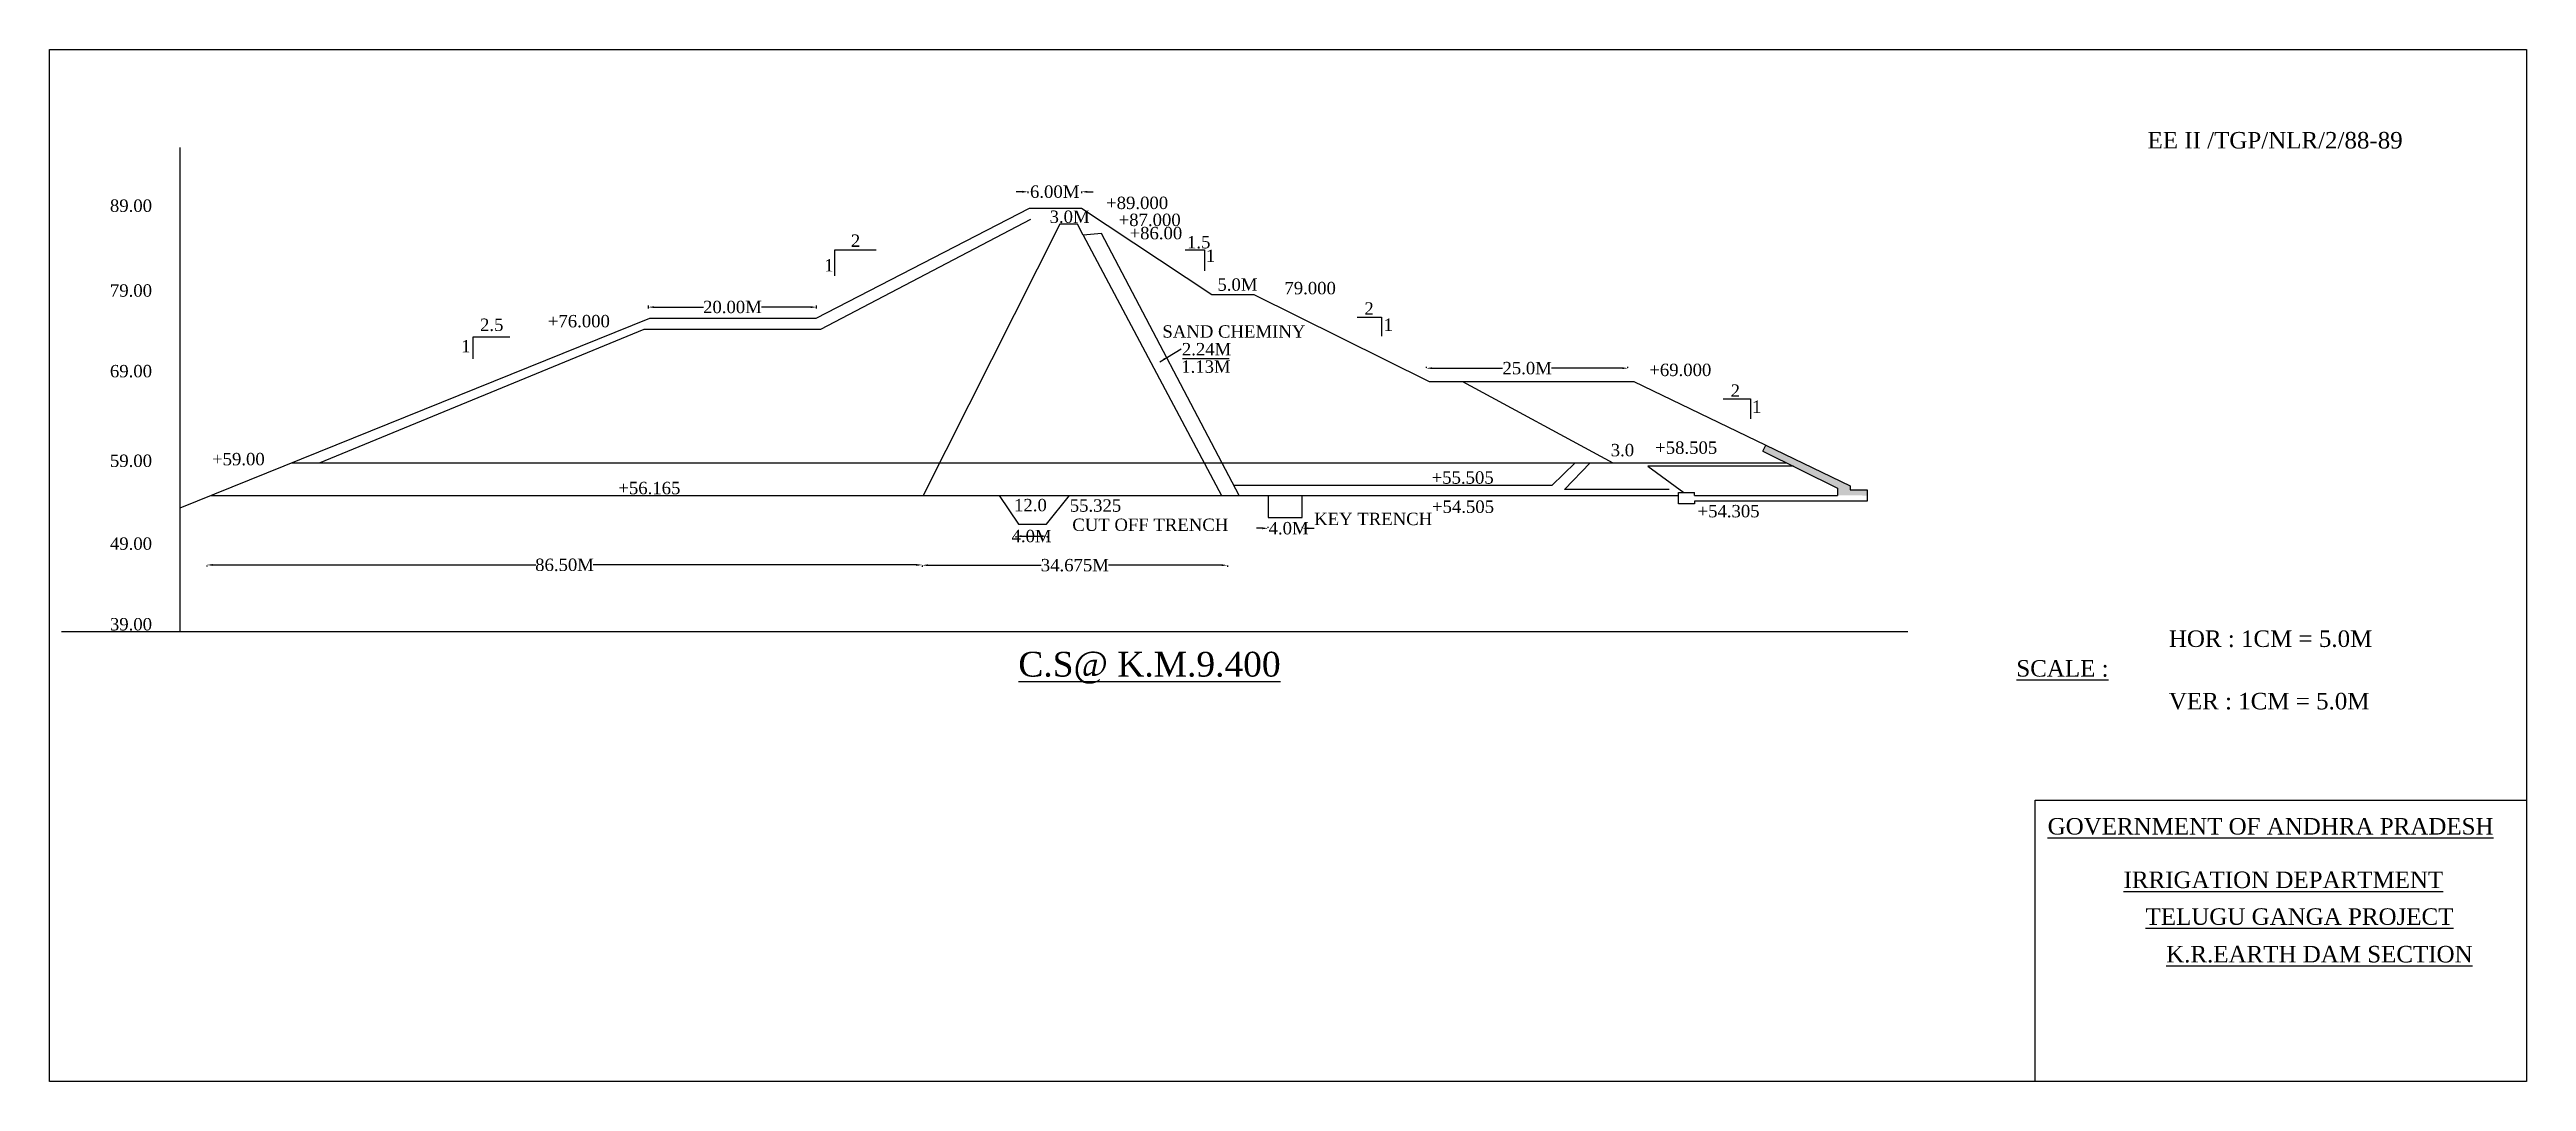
# Model space of a CAD drawing. Header units: millimetres. Extents: x 4 to 304, y 9 to 134.
import ezdxf

# ---------------------------------------------------------------- set-up
doc = ezdxf.new("R2010")
doc.units = ezdxf.units.MM
doc.header["$MEASUREMENT"] = 0
doc.header["$PDMODE"] = 66
doc.header["$PDSIZE"] = 170
doc.layers.get('0').update_dxf_attribs({"color": 8})
for name, color, linetype in [('DIM', 5, 'Continuous'), ('DWG. LINE', 1, 'Continuous'), ('HATCH', 2, 'Continuous'), ('TEXT', 7, 'Continuous')]:
    doc.layers.add(name, color=color, linetype=linetype)
doc.layers.add('TITLE', color=7, linetype='Continuous', lineweight=30)
doc.styles.get("Standard").update_dxf_attribs({"font": 'TIMES.TTF', "height": 1.5})
doc.dimstyles.get("Standard").update_dxf_attribs({"dimtxt": 1.5, "dimasz": 0.7, "dimexe": 0.18, "dimexo": 0.0625, "dimgap": 0.09, "dimtad": 0, "dimtih": 1, "dimtoh": 1, "dimdec": 1, "dimzin": 0, "dimdsep": 46, "dimtxsty": 'Standard', "dimcen": 0.09, "dimclrd": 5, "dimclre": 5, "dimclrt": 4, "dimadec": 0, "dimazin": 0, "dimtfac": 1, "dimtdec": 1, "dimtofl": 0, "dimtmove": 0, "dimatfit": 3, "dimfxl": 1, "dimtolj": 1, "dimtzin": 0, "dimarcsym": 0})

# ---------------------------------------------------------------- blocks, each defined once
blk = doc.blocks.new('*D2')
at = {"layer": 'Defpoints', "color": 0, "lineweight": -2}
for p in [(22.79, 71.97), (109.37, 71.97), (109.37, 71.97)]:
    blk.add_point(p, dxfattribs=at)
at = {"layer": 'DIM', "color": 5, "lineweight": -2}
for p, q in [((23.49, 71.97), (62.6, 71.97)), ((108.67, 71.97), (69.55, 71.97)), ((22.79, 71.91), (22.79, 71.79)), ((109.37, 71.91), (109.37, 71.79))]:
    blk.add_line(p, q, dxfattribs=at)
for points in [[(23.49, 72.08), (23.49, 71.85), (22.79, 71.97)], [(108.67, 72.08), (108.67, 71.85), (109.37, 71.97)]]:
    blk.add_solid(points, dxfattribs=at)
at = {"layer": 'DIM', "color": 4, "lineweight": -2, "insert": (66.08, 71.97), "char_height": 1.5, "attachment_point": 5}
blk.add_mtext('\\A1;86.50M', dxfattribs=at)
blk = doc.blocks.new('*D3')
at = {"layer": 'Defpoints', "color": 0, "lineweight": -2}
for p in [(109.37, 71.97), (146.3, 71.97), (146.3, 71.93)]:
    blk.add_point(p, dxfattribs=at)
at = {"layer": 'DIM', "color": 5, "lineweight": -2}
for p, q in [((109.37, 71.91), (109.37, 71.75)), ((110.07, 71.93), (123.78, 71.93)), ((145.6, 71.93), (131.89, 71.93)), ((146.3, 71.91), (146.3, 71.75))]:
    blk.add_line(p, q, dxfattribs=at)
for points in [[(110.07, 72.05), (110.07, 71.82), (109.37, 71.93)], [(145.6, 72.05), (145.6, 71.82), (146.3, 71.93)]]:
    blk.add_solid(points, dxfattribs=at)
at = {"layer": 'DIM', "color": 4, "lineweight": -2, "insert": (127.84, 71.93), "char_height": 1.5, "attachment_point": 5}
blk.add_mtext('\\A1;34.675M', dxfattribs=at)
blk = doc.blocks.new('*D4')
at = {"layer": 'Defpoints', "color": 0, "lineweight": -2}
for p in [(170.38, 95.77), (194.78, 95.78), (194.78, 95.77)]:
    blk.add_point(p, dxfattribs=at)
at = {"layer": 'DIM', "color": 5, "lineweight": -2}
for p, q in [((170.38, 95.83), (170.38, 95.96)), ((194.78, 95.83), (194.78, 95.96)), ((171.08, 95.78), (179.61, 95.78)), ((194.08, 95.78), (185.54, 95.78))]:
    blk.add_line(p, q, dxfattribs=at)
for points in [[(171.08, 95.9), (171.08, 95.67), (170.38, 95.78)], [(194.08, 95.9), (194.08, 95.67), (194.78, 95.78)]]:
    blk.add_solid(points, dxfattribs=at)
at = {"layer": 'DIM', "color": 4, "lineweight": -2, "insert": (182.58, 95.78), "char_height": 1.5, "attachment_point": 5}
blk.add_mtext('\\A1;25.0M', dxfattribs=at)
blk = doc.blocks.new('*D5')
at = {"layer": 'Defpoints', "color": 0, "lineweight": -2}
for p in [(122.14, 117.22), (128.66, 117.22), (128.66, 117.14)]:
    blk.add_point(p, dxfattribs=at)
at = {"layer": 'DIM', "color": 5, "lineweight": -2}
for p, q in [((121.44, 117.14), (120.74, 117.14)), ((122.14, 117.16), (122.14, 116.96)), ((128.66, 117.16), (128.66, 116.96)), ((129.36, 117.14), (130.06, 117.14))]:
    blk.add_line(p, q, dxfattribs=at)
for points in [[(121.44, 117.26), (121.44, 117.02), (122.14, 117.14)], [(129.36, 117.26), (129.36, 117.02), (128.66, 117.14)]]:
    blk.add_solid(points, dxfattribs=at)
at = {"layer": 'DIM', "color": 4, "lineweight": -2, "insert": (125.4, 117.14), "char_height": 1.5, "attachment_point": 5}
blk.add_mtext('\\A1;6.00M', dxfattribs=at)
blk = doc.blocks.new('*D6')
at = {"layer": 'Defpoints', "color": 0, "lineweight": -2}
for p in [(76.22, 102.95), (96.57, 103.18), (96.57, 102.95)]:
    blk.add_point(p, dxfattribs=at)
at = {"layer": 'DIM', "color": 5, "lineweight": -2}
for p, q in [((76.22, 103.01), (76.22, 103.36)), ((76.92, 103.18), (82.88, 103.18)), ((95.87, 103.18), (89.92, 103.18)), ((96.57, 103.01), (96.57, 103.36))]:
    blk.add_line(p, q, dxfattribs=at)
for points in [[(76.92, 103.29), (76.92, 103.06), (76.22, 103.18)], [(95.87, 103.29), (95.87, 103.06), (96.57, 103.18)]]:
    blk.add_solid(points, dxfattribs=at)
at = {"layer": 'DIM', "color": 4, "lineweight": -2, "insert": (86.4, 103.18), "char_height": 1.5, "attachment_point": 5}
blk.add_mtext('\\A1;20.00M', dxfattribs=at)
blk = doc.blocks.new('*D8')
at = {"layer": 'Defpoints', "color": 0, "lineweight": -2}
for p in [(120.71, 75.5), (124.48, 75.5), (124.48, 75.45)]:
    blk.add_point(p, dxfattribs=at)
at = {"layer": 'DIM', "color": 5, "lineweight": -2}
for p, q in [((120.71, 75.44), (120.71, 75.27)), ((121.41, 75.45), (123.78, 75.45)), ((124.48, 75.44), (124.48, 75.27))]:
    blk.add_line(p, q, dxfattribs=at)
for points in [[(121.41, 75.57), (121.41, 75.33), (120.71, 75.45)], [(123.78, 75.57), (123.78, 75.33), (124.48, 75.45)]]:
    blk.add_solid(points, dxfattribs=at)
at = {"layer": 'DIM', "color": 4, "lineweight": -2, "insert": (122.6, 75.45), "char_height": 1.5, "attachment_point": 5}
blk.add_mtext('\\A1;4.0M', dxfattribs=at)
blk = doc.blocks.new('*D9')
at = {"layer": 'Defpoints', "color": 0, "lineweight": -2}
for p in [(151.24, 76.39), (155.39, 76.4), (155.39, 76.39)]:
    blk.add_point(p, dxfattribs=at)
at = {"layer": 'DIM', "color": 5, "lineweight": -2}
for p, q in [((150.54, 76.4), (149.84, 76.4)), ((151.24, 76.45), (151.24, 76.58)), ((155.39, 76.45), (155.39, 76.58)), ((156.09, 76.4), (156.79, 76.4))]:
    blk.add_line(p, q, dxfattribs=at)
for points in [[(150.54, 76.52), (150.54, 76.29), (151.24, 76.4)], [(156.09, 76.52), (156.09, 76.29), (155.39, 76.4)]]:
    blk.add_solid(points, dxfattribs=at)
at = {"layer": 'DIM', "color": 4, "lineweight": -2, "insert": (153.71, 76.4), "char_height": 1.5, "attachment_point": 5}
blk.add_mtext('\\A1;4.0M', dxfattribs=at)

msp = doc.modelspace()

# ---------------------------------------------------------------- hatches: boundary and pattern name
at = {"layer": 'HATCH', "lineweight": -2}
h = msp.add_hatch(dxfattribs=at)
h.set_pattern_fill('GRAVEL', color=256, scale=0.75, style=0)
h.set_pattern_definition([(228.0128, (0.54, 0.75), (-5.999998674, -6.750001006), [0.100902, -9.989316]), (184.9697, (0.4725, 0.675), (9.0000007886, 0.7499934803), [0.173151, -17.1419437]), (132.5104, (0.3, 0.66), (7.499993039, -8.250006505), [0.122091, -12.087024]), (267.2737, (0.0075, 0.4725), (0.7499970133, 15.000000221), [0.1576785, -15.6101685]), (292.8337, (0, 0.315), (-3.750007429, 8.999997309), [0.1546163, -15.3070297]), (357.2737, (0.06, 0.1725), (-15.000000221, 0.7499970133), [0.1576785, -15.6101685]), (37.6942, (0.2175, 0.165), (-9.7500055092, -7.499992804), [0.2085218, -20.6436367]), (72.2553, (0.3825, 0.2925), (5.250008072, 16.4999971734), [0.196866, -19.4897407]), (121.4296, (0.4425, 0.48), (-6.0000061756, 9.7499962774), [0.1582125, -15.6630548]), (175.2364, (0.36, 0.615), (8.25000071, -0.74999365), [0.180624, -8.8505722]), (222.3974, (0.18, 0.63), (-9.0000055133, -8.2499940615), [0.233586, -23.1250312]), (138.8141, (0.75, 0.465), (-5.25000221, 4.499997985), [0.0797257, -7.892883]), (171.4692, (0.69, 0.5175), (9.7499987136, -1.5000059325), [0.1516778, -15.0161332]), (225, (0.54, 0.54), (-8e-17, -0.7500002), [0.1060658, -0.954594]), (203.1986, (0.4875, 0.63), (3.7499998, 1.500000994), [0.0571185, -5.6547113]), (291.8014, (0.435, 0.6075), (-0.74999993, 2.250000205), [0.0807772, -3.9580965]), (30.9638, (0.465, 0.5325), (2.24999852, 1.50000186), [0.1311968, -4.2420172]), (161.5651, (0.5775, 0.6), (1.50000033, -0.7499988), [0.0948683, -2.2768402]), (16.3895, (0, 0.6075), (7.500001649, 2.249994532), [0.1329, -13.1571337]), (70.3462, (0.1275, 0.645), (-2.999996436, -8.250001602), [0.1114958, -11.038056]), (293.1986, (0.5775, 0.75), (-1.500000994, 3.7499998), [0.1142362, -5.5975935]), (343.6105, (0.6225, 0.645), (-7.500001649, 2.249994532), [0.1329, -13.1571337]), (339.444, (0, 0.1425), (-3.750001383, 1.499996997), [0.12816, -6.279843]), (294.7751, (0.12, 0.0975), (-3.749994142, 8.250002566), [0.1073835, -10.6309823]), (66.8014, (0.585, 0), (1.500000994, 3.7499998), [0.1142362, -5.5975935]), (17.354, (0.63, 0.105), (-9.750001514, -2.999995877), [0.1257233, -12.446568]), (69.444, (0.2175, 0), (-1.499996997, -3.750001383), [0.06408, -6.343923]), (101.3099, (0.54, 0), (-0.74999822, 3.00000056), [0.0382425, -3.7860218]), (165.9638, (0.5325, 0.0375), (2.25000041, -0.74999854), [0.1546163, -2.9377125]), (186.009, (0.3825, 0.075), (7.499999813, 0.749999488), [0.1432875, -14.1854422]), (303.6901, (0.465, 0.465), (-0.750001, 1.49999967), [0.1081665, -2.5959967]), (353.1572, (0.525, 0.375), (12.749999524, -1.5000059984), [0.1888455, -18.6956723]), (60.9454, (0.7125, 0.3525), (-3.00000002, -5.250000288), [0.077217, -7.6445055]), (90, (0.75, 0.42), (-0.75, 0.75), [0.045, -0.705]), (120.2564, (0.3675, 0.0975), (2.999996165, -5.250001842), [0.104193, -10.31514]), (48.0128, (0.315, 0.1875), (5.999998674, 6.750001006), [0.201804, -9.888414]), (0, (0.45, 0.3375), (0.75, 0.75), [0.195, -0.555]), (325.3048, (0.645, 0.3375), (-7.499995694, 5.250006457), [0.1185855, -11.7399555]), (254.0546, (0.7425, 0.27), (-0.749999917, -3.000000095), [0.1092015, -5.350881]), (207.646, (0.7125, 0.165), (-14.2499968554, -7.500005785), [0.1777988, -17.6021055]), (175.4261, (0.555, 0.0825), (-9.7500004187, 0.749996101), [0.1880992, -18.6218055])])
h.paths.add_polyline_path([(211.48, 86.46), (211.1, 85.75), (220.13, 81.28), (220.13, 80.39), (223.73, 80.37), (223.73, 81.05), (221.65, 81.05), (221.65, 81.54)])

# ---------------------------------------------------------------- linework, layer by layer
at = {"color": 7, "lineweight": 30}
msp.add_lwpolyline([(303.52, 9.44), (3.75, 9.44), (3.75, 134.36), (303.52, 134.36)], close=True, dxfattribs=at)
at = {"layer": 'DWG. LINE', "lineweight": -2}
for points in [[(19.57, 63.9), (19.57, 122.52)], [(19.57, 78.87), (76.39, 101.86), (96.36, 101.86), (96.54, 101.86), (122.35, 115.17), (128.65, 115.17), (144.4, 104.72), (149.51, 104.72), (170.7, 94.18), (195.49, 94.18), (221.65, 81.54), (221.65, 81.05), (223.73, 81.05), (223.73, 79.69), (202.81, 79.69), (202.81, 79.38), (200.89, 79.38), (200.89, 80.75), (202.81, 80.75)], [(36.41, 84.33), (75.72, 100.52), (97.09, 100.52), (122.51, 113.81)], [(147.72, 80.39), (131.08, 112.07), (128.86, 111.88), (128.15, 113.22), (126.02, 113.22), (109.49, 80.39)], [(128.86, 111.88), (145.57, 80.39)], [(98.8, 106.96), (98.8, 110.13), (103.81, 110.13)], [(141.18, 110.11), (143.52, 110.11), (143.52, 107.59)], [(161.99, 101.96), (164.96, 101.96), (164.96, 99.65)], [(55, 96.9), (55, 99.59), (59.45, 99.59)], [(174.74, 94.18), (192.93, 84.33)], [(206.28, 92.09), (209.61, 92.09), (209.61, 89.66)], [(33.06, 84.33), (213.96, 84.33)], [(188.4, 84.33), (185.55, 81.58), (147.06, 81.58)], [(199.75, 81.11), (187.08, 81.11), (190.21, 84.33)], [(211.1, 85.75), (211.48, 86.46)], [(211.1, 85.75), (220.13, 81.28), (220.13, 80.39)], [(214.82, 83.91), (197.18, 83.91), (201.52, 80.75)], [(23.32, 80.39), (200.89, 80.39)], [(118.67, 80.39), (121, 76.9), (124.42, 76.9), (127.21, 80.39)], [(151.23, 80.39), (151.23, 77.72), (155.34, 77.72), (155.34, 80.39)], [(202.81, 80.39), (202.81, 80.75)], [(202.81, 80.39), (220.13, 80.39)], [(5.2, 63.9), (228.65, 63.9)]]:
    msp.add_lwpolyline(points, dxfattribs=at)
at = {"layer": 'TEXT', "lineweight": -2}
msp.add_lwpolyline([(140.87, 96.94), (146.52, 96.94)], dxfattribs=at)
at = {"layer": 'TITLE', "lineweight": -2}
msp.add_lwpolyline([(244.05, 43.51), (303.52, 43.51), (303.52, 9.44), (244.05, 9.44)], close=True, dxfattribs=at)

# ---------------------------------------------------------------- texts
at = {"layer": 'TEXT', "lineweight": -2}
for s, p in [('89.00', (11.06, 114.71)), ('3.0M', (124.78, 113.37)), ('+89.000', (131.62, 115.05)), ('+87.000', (133.14, 112.99)), ('2', (100.73, 110.47)), ('+86.00', (134.46, 111.39)), ('1.5', (141.41, 110.29)), ('1', (97.51, 107.49)), ('1', (143.69, 108.64)), ('79.00', (11.06, 104.44)), ('5.0M', (145.09, 105.16)), ('79.000', (153.2, 104.73)), ('+76.000', (64.06, 100.73)), ('2', (162.88, 102.26)), ('1', (53.57, 97.7)), ('2.5', (55.85, 100.29)), ('SAND CHEMINY', (138.43, 99.48)), ('1', (165.21, 100.3)), ('69.00', (11.06, 94.68)), ('2.24M', (140.79, 97.34)), ('1.13M', (140.71, 95.23)), ('+69.000', (197.36, 94.83)), ('2', (207.2, 92.32)), ('1', (209.79, 90.37)), ('+58.505', (198.07, 85.42)), ('59.00', (11.06, 83.83)), ('+59.00', (23.42, 84.03)), ('3.0 ', (192.69, 85.12)), ('+56.165', (72.59, 80.53)), ('+55.505', (171.02, 81.8)), ('12.0', (120.48, 78.46)), ('55.325', (127.22, 78.41)), ('KEY TRENCH', (156.8, 76.79)), ('+54.505', (171.06, 78.27)), ('+54.305', (203.2, 77.73)), ('49.00', (11.06, 73.8)), ('CUT OFF TRENCH', (127.53, 76.08)), ('39.00', (11.06, 64.04))]:
    msp.add_text(s, height=1.5, dxfattribs=at).set_placement(p)
at = {"layer": 'TITLE', "lineweight": -2}
for s, height, p in [('EE II /TGP/NLR/2/88-89', 2, (257.66, 122.38)), ('HOR : 1CM = 5.0M  ', 2, (260.24, 62.04)), ('%%UC.S@ K.M.9.400', 3, (121, 58.45)), ('%%USCALE :', 2, (241.78, 58.45)), ('VER : 1CM = 5.0M  ', 2, (260.24, 54.48)), ('%%UGOVERNMENT OF ANDHRA PRADESH', 2, (245.57, 39.33)), ('%%UIRRIGATION DEPARTMENT', 2, (254.76, 32.85)), ('%%UTELUGU GANGA PROJECT', 2, (257.42, 28.4)), ('%%UK.R.EARTH DAM SECTION', 2, (259.91, 23.85))]:
    msp.add_text(s, height=height, dxfattribs=at).set_placement(p)

# ---------------------------------------------------------------- dimensions: what is measured, and where the dimension line sits
at = {"layer": 'DIM', "lineweight": -2}
for p1, p2, distance, text, picture, middle in [((122.14, 117.22), (128.66, 117.22), -0.08, '6.00M', '*D5', (125.4, 117.14)), ((76.22, 102.95), (96.57, 102.95), 0.22, '20.00M', '*D6', (86.4, 103.18)), ((170.38, 95.77), (194.78, 95.77), 0.01, '25.0M', '*D4', (182.58, 95.78)), ((22.79, 71.97), (109.37, 71.97), 0, '86.50M', '*D2', (66.08, 71.97)), ((109.37, 71.97), (146.3, 71.97), -0.03, '34.675M', '*D3', (127.84, 71.93))]:
    dim = msp.add_aligned_dim(p1=p1, p2=p2, distance=distance, text=text, dimstyle='Standard', dxfattribs=at)
    dim.commit()
    dim.dimension.update_dxf_attribs({"geometry": picture, "text_midpoint": middle})
for base, p1, p2, picture, middle in [((124.48, 75.45), (120.71, 75.5), (124.48, 75.5), '*D8', (122.6, 75.45)), ((155.39, 76.4), (151.24, 76.39), (155.39, 76.39), '*D9', (153.71, 76.4))]:
    dim = msp.add_linear_dim(base=base, p1=p1, p2=p2, angle=0, text='4.0M', dimstyle='Standard', dxfattribs=at)
    dim.commit()
    dim.dimension.update_dxf_attribs({"geometry": picture, "text_midpoint": middle, "dimtype": 161})

# ---------------------------------------------------------------- leaders
msp.add_leader([(138.11, 96.55), (140.72, 98.11)], dimstyle='Standard', override={"dimgap": 0.09, "dimtad": 0}, dxfattribs=at)

doc.saveas('drawing.dxf')
